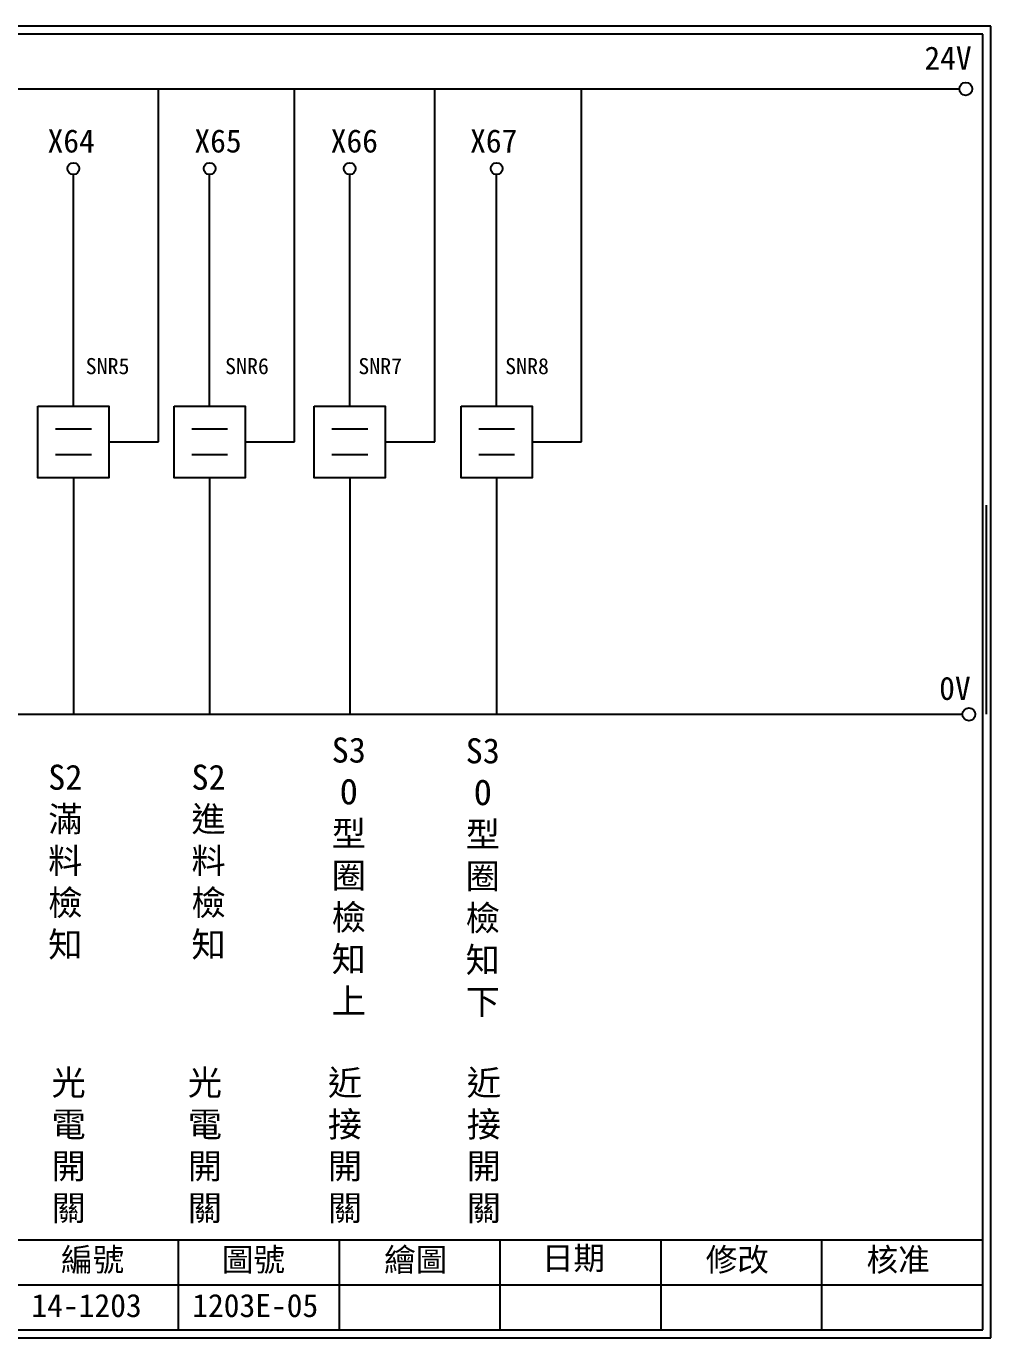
# Model space of a CAD drawing. Extents: x 325 to 612, y 3 to 207.
# Drawn here: x 462.4 to 612.3, y 3 to 207 of the extents above; entities that cross this region are included whole.
import ezdxf

# ---------------------------------------------------------------- set-up
doc = ezdxf.new("R2010")
doc.units = 0
doc.layers.get('0').update_dxf_attribs({"linetype": 'CONTINUOUS'})
doc.layers.add('圖框層', color=7, linetype='CONTINUOUS')
doc.layers.add('標尺寸層', color=3, linetype='CONTINUOUS')
doc.styles.add('CNS', font='romanc.shx', dxfattribs={"bigfont": 'chineset.shx'})
doc.styles.add('STSL', font='kaiu.ttf')

msp = doc.modelspace()

# ---------------------------------------------------------------- linework, layer by layer
for p, q in [((482.92, 142.31), (482.92, 197.22)), ((504.1, 142.31), (504.1, 197.22)), ((525.89, 142.31), (525.89, 197.22)), ((548.72, 142.31), (548.72, 197.22)), ((469.7, 147.89), (469.7, 183.91)), ((490.88, 147.89), (490.88, 183.91)), ((512.66, 147.89), (512.66, 183.91)), ((535.5, 147.89), (535.5, 183.91)), ((475.21, 142.31), (482.92, 142.31)), ((496.39, 142.31), (504.1, 142.31)), ((518.17, 142.31), (525.89, 142.31)), ((541.01, 142.31), (548.72, 142.31)), ((469.7, 136.73), (469.7, 99.96)), ((490.88, 136.73), (490.88, 99.96)), ((512.66, 136.73), (512.66, 99.96)), ((535.5, 136.73), (535.5, 99.96))]:
    msp.add_line(p, q)
for points in [[(464.18, 147.89), (475.21, 147.89), (475.21, 136.73), (464.18, 136.73)], [(485.36, 147.89), (496.39, 147.89), (496.39, 136.73), (485.36, 136.73)], [(507.15, 147.89), (518.17, 147.89), (518.17, 136.73), (507.15, 136.73)], [(529.98, 147.89), (541.01, 147.89), (541.01, 136.73), (529.98, 136.73)]]:
    msp.add_lwpolyline(points, close=True)
for centre in [(608.44, 197.22), (608.92, 99.96)]:
    msp.add_circle(centre, 1)
at = {"layer": '圖框層', "color": 7}
for p, q in [((612.32, 206.97), (325.32, 206.97)), ((612.32, 3), (612.32, 206.97)), ((611.07, 205.72), (326.57, 205.72)), ((611.07, 4.25), (611.07, 205.72)), ((326.57, 18.25), (611.07, 18.25)), ((486.07, 4.25), (486.07, 18.25)), ((511.07, 4.25), (511.07, 18.25)), ((536.07, 4.25), (536.07, 18.25)), ((561.07, 4.25), (561.07, 18.25)), ((586.07, 4.25), (586.07, 18.25)), ((461.07, 11.25), (611.07, 11.25)), ((326.57, 4.25), (611.07, 4.25)), ((325.32, 3), (612.32, 3))]:
    msp.add_line(p, q, dxfattribs=at)
at = {"layer": '標尺寸層', "color": 7}
for p, q in [((329.84, 197.22), (607.44, 197.22)), ((466.94, 144.34), (472.5, 144.34)), ((488.12, 144.34), (493.68, 144.34)), ((509.9, 144.34), (515.47, 144.34)), ((532.74, 144.34), (538.3, 144.34)), ((466.94, 140.37), (472.5, 140.37)), ((488.12, 140.37), (493.68, 140.37)), ((509.9, 140.37), (515.47, 140.37)), ((532.74, 140.37), (538.3, 140.37)), ((611.62, 132.46), (611.62, 99.96)), ((330.05, 99.96), (607.92, 99.96))]:
    msp.add_line(p, q, dxfattribs=at)
for centre in [(469.7, 184.83), (490.88, 184.83), (512.66, 184.83), (535.5, 184.83)]:
    msp.add_circle(centre, 0.92, dxfattribs=at)

# ---------------------------------------------------------------- texts
at = {"layer": '圖框層', "color": 4, "style": 'STSL'}
for s, height, p in [('24V', 3.6, (602, 200.22)), ('X64', 3.6, (465.69, 187.33)), ('X65', 3.6, (488.52, 187.33)), ('X66', 3.6, (509.71, 187.33)), ('X67', 3.6, (531.38, 187.33)), ('SNR5', 2.5, (471.62, 152.86)), ('SNR6', 2.5, (493.29, 152.86)), ('SNR7', 2.5, (514, 152.86)), ('SNR8', 2.5, (536.83, 152.86)), ('0V', 3.6, (604.3, 102.2)), ('編號', 3.6, (467.78, 13.34)), ('圖號', 3.6, (492.78, 13.34)), ('繪圖', 3.6, (518.01, 13.34)), ('日期', 3.6, (542.54, 13.59)), ('修改', 3.6, (568.01, 13.34)), ('核准', 3.6, (593.01, 13.34)), ('14-1203', 3.6, (463.18, 6.22)), ('1203E-05', 3.6, (488.18, 6.22))]:
    msp.add_text(s, height=height, dxfattribs=at).set_placement(p)
at = {"layer": '標尺寸層', "color": 7, "char_height": 3.9, "width": 4.9608, "attachment_point": 5, "style": 'CNS'}
for s, insert in [('{\\fDFKai-SB|b0|i0|c136|p65;S3\\PO型圈檢知上}', (512.52, 74.81)), ('{\\fDFKai-SB|b0|i0|c136|p65;S3\\PO型圈檢知下}', (533.35, 74.57)), ('{\\fDFKai-SB|b0|i0|c136|p65;S2滿料檢知}', (468.45, 76.97)), ('{\\fDFKai-SB|b0|i0|c136|p65;S2進料檢知}', (490.72, 76.97)), ('{\\fDFKai-SB|b0|i0|c136|p65;光電開關}', (468.97, 32.72)), ('{\\fDFKai-SB|b0|i0|c136|p65;光電開關}', (490.15, 32.72)), ('{\\fDFKai-SB|b0|i0|c136|p65;近接開關}', (511.93, 32.72)), ('{\\fDFKai-SB|b0|i0|c136|p65;近接開關}', (533.52, 32.72))]:
    msp.add_mtext(s, dxfattribs=dict(at, insert=insert))

doc.saveas('drawing.dxf')
